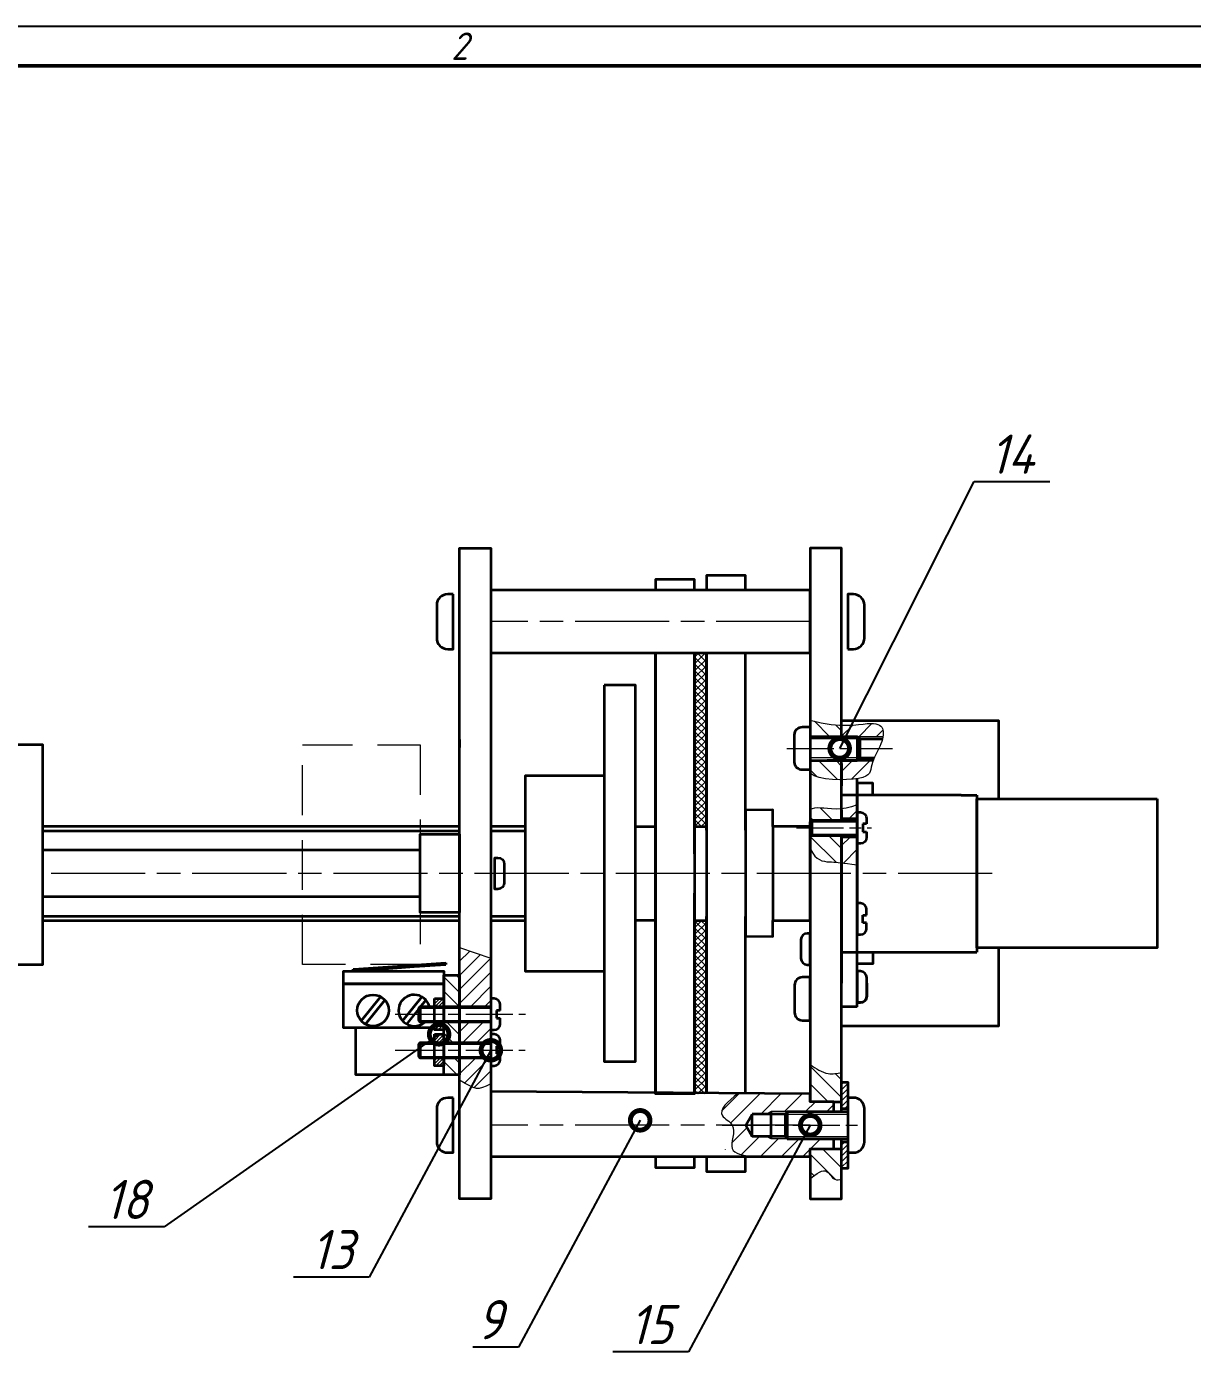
# Model space of a CAD drawing. Header units: millimetres. Extents: x -1178 to 2000, y -2432 to 1302.
# Drawn here: x -707.6 to -558.9, y -2007.7 to -1838.1 of the extents above; entities that cross this region are included whole.
import ezdxf
from ezdxf import colors
from ezdxf.entities.mleader import LeaderData, LeaderLine
from ezdxf.enums import TextEntityAlignment as Align
from ezdxf.math import Vec2, Vec3

# ---------------------------------------------------------------- set-up
doc = ezdxf.new("R2010")
doc.units = ezdxf.units.MM
for name, pattern in [('AM_ISO08W050', [18, 12, -1.5, 3, -1.5]), ('AM_ISO08W050x2', [9, 6, -0.75, 1.5, -0.75]), ('HIDDEN', [9.524999999999999, 6.35, -3.175])]:
    doc.linetypes.add(name, pattern=pattern)
doc.layers.get('0').update_dxf_attribs({"lineweight": 80})
for name, color, linetype, lineweight in [('AM_0', 7, 'Continuous', 35), ('AM_4', 3, 'Continuous', 15), ('AM_7', 4, 'AM_ISO08W050', 15), ('AM_8', 1, 'Continuous', 15), ('AM_BOR', 7, 'Continuous', 35), ('окружности', 100, 'HIDDEN', 15), ('основные', 7, 'Continuous', 35), ('тонкие', 2, 'Continuous', 15)]:
    doc.layers.add(name, color=color, linetype=linetype, lineweight=lineweight)
doc.styles.add('ACGOSTTS', font='geniso.shx', dxfattribs={"oblique": 15})
doc.styles.get("Standard").update_dxf_attribs({"font": 'geniso.shx', "oblique": 15})
pattern_1 = [(135, (-839.2406269541525, -2468.716162965972), (-1.122532015133644, -1.122532015133644), [])]
pattern_2 = [(45, (-907.6430536174482, -2399.294537441246), (-0.8980256121069154, 0.8980256121069154), [])]
pattern_3 = [(45, (-907.6430536174482, -2399.294537441246), (-0.2121320343559643, 0.2121320343559643), [])]
pattern_4 = [(45, (-839.2406269541525, -2468.716162965972), (-0.3535533905932738, 0.3535533905932738), [])]
pattern_5 = [(45, (-1166.84635459954, -2471.516053466567), (-1.122532015133644, 1.122532015133644), [])]

# ---------------------------------------------------------------- blocks, each defined once
blk = doc.blocks.new('_DotSmall')
at = {"color": 0, "linetype": 'ByBlock', "const_width": 0.5}
blk.add_lwpolyline([(-0.0625, 0, 1), (0.0625, 0, 1)], format="xyb", close=True, dxfattribs=at)
blk = doc.blocks.new('GOST_A1_LANDSCAPE')
at = {"layer": 'AM_BOR', "color": 1, "lineweight": 25}
blk.add_line((841, 594), (0, 594), dxfattribs=at)
at = {"layer": 'AM_BOR', "color": 7, "lineweight": 50}
blk.add_line((836, 589), (20.00000000000011, 589), dxfattribs=at)
at = {"layer": 'AM_BOR', "color": 1, "lineweight": 25, "style": 'ACGOSTTS', "oblique": 15}
blk.add_text('2', height=3.5, dxfattribs=at).set_placement((526, 591.5), align=Align.MIDDLE_CENTER)

msp = doc.modelspace()

# ---------------------------------------------------------------- hatches: boundary and pattern name
at = {"layer": 'AM_4'}
h = msp.add_hatch(dxfattribs=at)
h.set_pattern_fill('ANSI31', color=256, scale=0.5, angle=90, style=0)
h.set_pattern_definition([(135, (-1166.84635459954, -2471.516053466567), (-1.122532015133644, -1.122532015133644), [])])
h.paths.add_polyline_path([(-606.2614004859172, -1926.843057573697), (-607.6703097330753, -1926.521785006283), (-607.6703097330753, -1928.570099827118), (-603.6703097330753, -1928.570099827118), (-603.6703097330753, -1927.148836456124), (-603.9466366589797, -1927.142028163523), (-605.0250083334045, -1927.042249415311)])
h.paths.add_polyline_path([(-603.6703097330753, -1931.65010003799), (-605.5103097330752, -1931.650100134277), (-607.6703097330753, -1931.650099827118), (-607.6703097330753, -1932.86009849183), (-607.6703097330753, -1933.280662715421), (-607.1899309852326, -1933.591622591355), (-606.5247814791942, -1933.821683503495), (-605.7259831904169, -1933.978430952565), (-604.8446580943573, -1934.069450439291), (-603.931928166473, -1934.102327464395), (-603.6703097330753, -1934.097147922528)])
h = msp.add_hatch(dxfattribs=at)
h.set_pattern_fill('ANSI31', color=256, scale=0.5, style=0)
h.set_pattern_definition(pattern_5)
h.paths.add_polyline_path([(-598.3936839773107, -1928.570099827118), (-598.3679479161144, -1928.401858244363), (-598.3549735669858, -1928.166768212353), (-598.3678769186645, -1927.949453778124), (-598.4068116763533, -1927.749802047741), (-598.4719315452553, -1927.567700127273), (-598.564295903921, -1927.403453017295), (-598.6885868242937, -1927.259037296424), (-598.8503920516641, -1927.136847437785), (-599.0552993313236, -1927.039277914506), (-599.3088964085625, -1926.968723199712), (-599.6167710286725, -1926.927577766529), (-599.9845109369439, -1926.918236088084), (-600.4177038786681, -1926.943092637501), (-600.9234224110137, -1927.000364870321), (-601.9521163057595, -1927.124237166325), (-603.6703097330753, -1927.190431216347), (-603.6703097330753, -1928.570099827118), (-601.6703097330753, -1928.570099827118)])
h = msp.add_hatch(dxfattribs=at)
h.set_pattern_fill('ANSI31', color=256, scale=0.5, style=0)
h.set_pattern_definition(pattern_5)
h.paths.add_polyline_path([(-603.6703097330753, -1931.65010003799), (-603.6703097330753, -1934.097147922528), (-603.0389153822205, -1934.084647528603), (-602.2167417170572, -1934.023996132639), (-601.5165291464396, -1933.927958777226), (-600.9764971017914, -1933.802999875702), (-600.5832548384024, -1933.651099491849), (-600.3105090675285, -1933.473116602061), (-600.131966500426, -1933.269910182733), (-600.0213338483509, -1933.042339210262), (-599.9523178225595, -1932.79126266104), (-599.8986251343081, -1932.517539511463), (-599.8339624948526, -1932.222028737926), (-599.737718255547, -1931.90626425232), (-599.6406592813898, -1931.650099827118)])
at = {"layer": 'AM_8'}
h = msp.add_hatch(dxfattribs=at)
h.set_pattern_fill('_U', color=256, scale=0.61, angle=45, style=0, double=1, pattern_type=0)
h.set_pattern_definition([(45, (-903.6430536174482, -2397.255612097107), (-0.431335136523794, 0.431335136523794), []), (135, (-903.6430536174482, -2397.255612097107), (-0.431335136523794, -0.431335136523794), [])])
h.paths.add_polyline_path([(-622.4203097330753, -1917.938295920613), (-622.4203097330753, -1940.052770493615), (-620.9243197475123, -1940.052770493615), (-620.9243197475123, -1952.052770493615), (-622.4203097330753, -1952.052770493615), (-622.4203097330753, -1974.167245066614), (-620.9203097330753, -1974.167245066614), (-620.9203097330753, -1917.938295920613)])
h = msp.add_hatch(dxfattribs=at)
h.set_pattern_fill('ANSI31', color=256, scale=0.55, angle=90)
h.set_pattern_definition([(135, (-958.2507305620015, -652.330513203718), (-1.234785216647009, -1.234785216647009), [])])
h.paths.add_polyline_path([(-603.6703097330753, -1937.94620791875), (-603.6703097207374, -1937.796638903424), (-603.752173936499, -1937.807665569175), (-604.3678032060146, -1937.838367061175), (-604.9418320394884, -1937.828024119507), (-605.4728532623948, -1937.793226555609), (-605.959459700208, -1937.750564180919), (-606.4002441784023, -1937.716626806876), (-606.7940773934183, -1937.706624994406), (-607.1409415255612, -1937.730252302392), (-607.4410966261022, -1937.795823039205), (-607.6703097330753, -1937.900469329891), (-607.6703097330753, -1939.464243856467), (-607.4825868660591, -1939.247737505521), (-603.6703097330753, -1939.247737505521)])
h.paths.add_polyline_path([(-603.6703097330753, -1941.247692492743), (-607.4825868660591, -1941.247737505521), (-607.6703097330753, -1941.031231154575), (-607.6703097330753, -1942.815492217733), (-607.5897592680942, -1943.024002759683), (-607.3533895627618, -1943.476640266912), (-607.0880642438151, -1943.834008117916), (-606.7994912552682, -1944.102999578327), (-606.4941341934876, -1944.29671932558), (-606.1784566548401, -1944.428272037111), (-605.8589222356923, -1944.510762390353), (-605.5419945324107, -1944.557295062743), (-605.2341371413621, -1944.580974731716), (-604.9418136589131, -1944.594906074706), (-604.6670852983652, -1944.610266017743), (-604.3944037407595, -1944.630520481235), (-604.1038182840723, -1944.657207634184), (-603.7753782262791, -1944.691865645593), (-603.6703097330753, -1944.703880195651)])
h = msp.add_hatch(dxfattribs=at)
h.set_pattern_fill('ANSI31', color=256, scale=0.55)
h.set_pattern_definition([(45, (-958.2507305620015, -652.330513203718), (-1.234785216647009, 1.234785216647009), [])])
h.paths.add_polyline_path([(-601.6828486122248, -1939.086175681913), (-601.6828486122248, -1938.247737505521), (-601.6799672625164, -1937.30693120919), (-602.4017427874455, -1937.55677003842), (-603.6703095037417, -1937.853653691), (-603.6703095139462, -1939.086175681913)])
h.paths.add_polyline_path([(-601.6878994226288, -1941.409299329129), (-603.6703095331804, -1941.409299329129), (-603.670309560447, -1944.702573825615), (-602.9251314992806, -1944.7912469198), (-602.3634234260269, -1944.859046520602), (-601.6840579435719, -1944.940969655873)])
h = msp.add_hatch(dxfattribs=at)
h.set_pattern_fill('ANSI31', color=256, scale=0.4, style=0)
h.set_pattern_definition(pattern_2)
h.paths.add_polyline_path([(-648.3994406972665, -1956.871420983679), (-649.1587253268347, -1956.607695926355), (-650.1390355207343, -1956.401972782052), (-650.9896141873453, -1956.043783352867), (-651.8253780506675, -1955.780403833911), (-652.3994406972665, -1955.647402645356), (-652.3994406972665, -1963.016832252491), (-648.3994406972665, -1963.016832252491)])
h.paths.add_polyline_path([(-649.0469874453074, -1973.255617029961), (-648.3994406972665, -1972.898395487016), (-648.3994406972665, -1971.340994313894), (-648.3994406972665, -1969.608134707729), (-652.3994406972665, -1969.608134707729), (-652.3994406972665, -1970.572118563754), (-652.3994406972665, -1971.735986731414), (-652.3994406972665, -1972.161980315042), (-652.1823670380531, -1972.533111117971), (-650.3138385296782, -1973.452317889724)])
h = msp.add_hatch(dxfattribs=at)
h.set_pattern_fill('ANSI31', color=256, scale=0.4, angle=90, style=0)
h.set_pattern_definition([(135, (-907.6430536174482, -2399.294537441246), (-0.8980256121069154, -0.8980256121069154), [])])
h.paths.add_polyline_path([(-652.3994406972665, -1959.046345373178), (-654.3994406973261, -1959.046345373178), (-654.3994406973261, -1963.016832252491), (-652.3994406972665, -1963.016832252491)])
h.paths.add_polyline_path([(-652.3994406972665, -1965.016832252491), (-654.3994406973261, -1965.016832252491), (-654.3994406973261, -1967.608134707729), (-652.3994406972665, -1967.608134707729)])
h.paths.add_polyline_path([(-654.3994406973261, -1971.735986731414), (-652.3994406972665, -1971.735986731414), (-652.3994406972665, -1969.608134707729), (-654.3994406973261, -1969.608134707729), (-654.3994406973261, -1970.572118563754)])
h = msp.add_hatch(dxfattribs=at)
h.set_pattern_fill('_U', color=256, scale=0.3, angle=45, style=0, pattern_type=0)
h.set_pattern_definition(pattern_3)
h.paths.add_polyline_path([(-655.5994406973261, -1963.016832252491), (-654.3994406973261, -1963.016832252491), (-654.3994406973261, -1962.016832252491), (-655.5994406973261, -1962.016832252491)])
h = msp.add_hatch(dxfattribs=at)
h.set_pattern_fill('_U', color=256, scale=0.3, angle=45, style=0, pattern_type=0)
h.set_pattern_definition(pattern_3)
h.paths.add_polyline_path([(-654.3994406972909, -1965.750590505737), (-654.3994406973261, -1965.016832252491), (-655.5994406973261, -1965.016832252491), (-655.5994406973261, -1966.016832252491), (-654.3994406973261, -1966.016832252491)])
h = msp.add_hatch(dxfattribs=at)
h.set_pattern_fill('ANSI31', color=256, scale=0.4, style=0)
h.set_pattern_definition(pattern_2)
h.paths.add_polyline_path([(-648.3994406972665, -1966.572118563754), (-648.3994406972665, -1965.016832252491), (-652.3994406972665, -1965.016832252491), (-652.3994406972665, -1967.608134707729), (-648.3994406972665, -1967.608134707729)])
h = msp.add_hatch(dxfattribs=at)
h.set_pattern_fill('_U', color=256, scale=0.3, angle=45, style=0, pattern_type=0)
h.set_pattern_definition(pattern_3)
h.paths.add_polyline_path([(-655.5994406973261, -1966.572118563754), (-655.5994406973261, -1967.608134707729), (-654.3994406973261, -1967.608134707729), (-654.3994406973261, -1966.572118563754)])
h = msp.add_hatch(dxfattribs=at)
h.set_pattern_fill('_U', color=256, scale=0.3, angle=45, style=0, pattern_type=0)
h.set_pattern_definition(pattern_3)
h.paths.add_polyline_path([(-655.5994406973261, -1970.572118563754), (-654.3994406973261, -1970.572118563754), (-654.3994406973261, -1969.608134707729), (-655.5994406973261, -1969.608134707729)])
h = msp.add_hatch(dxfattribs=at)
h.set_pattern_fill('ANSI31', color=256, scale=0.5, angle=90, style=0)
h.set_pattern_definition(pattern_1)
edge = h.paths.add_edge_path()
edge.add_spline(control_points=[(-603.6703097330753, -1971.45216793854), (-604.2563433387929, -1971.552885081336), (-605.7088194213948, -1971.802511108908), (-606.9374170158712, -1970.939089243165), (-607.6703097330753, -1970.424034028892)], knot_values=[0, 0, 0, 0, 1.7258995680325, 4.277617902933819, 4.277617902933819, 4.277617902933819, 4.277617902933819], degree=3, periodic=0)
edge.add_line((-607.6703097330753, -1970.424034028892), (-607.6703097330753, -1975.167245066614))
edge.add_line((-607.6703097330753, -1975.167245066614), (-604.6703097330753, -1975.167245066614))
edge.add_line((-604.6703097330753, -1975.167245066614), (-603.6703097330753, -1975.167245066614))
edge.add_line((-603.6703097330753, -1975.167245066614), (-603.6703097330753, -1971.45216793854))
edge = h.paths.add_edge_path()
edge.add_spline(control_points=[(-603.6703097330753, -1985.059848837714), (-603.9818393581586, -1985.114577227951), (-604.7809518661531, -1985.254962403742), (-605.6066757422211, -1983.334478597962), (-606.8719613150831, -1984.355280965107), (-607.6703097330753, -1984.999369519005)], knot_values=[0, 0, 0, 0, 0.8745598323163222, 2.243355510110775, 4.583661593112939, 4.583661593112939, 4.583661593112939, 4.583661593112939], degree=3, periodic=0)
edge.add_line((-607.6703097330753, -1984.999369519005), (-607.6076024572027, -1984.038460079736))
edge.add_line((-607.6076024572026, -1984.038460079736), (-603.6076024572026, -1984.038460079736))
edge.add_line((-603.6076024572026, -1984.038460079736), (-603.6703097330752, -1985.059848837714))
edge = h.paths.add_edge_path()
edge.add_spline(control_points=[(-607.6703097330753, -1984.999369519005), (-606.8719613150831, -1984.355280965107), (-605.6066757422209, -1983.334478597962), (-604.7809518661534, -1985.254962403742), (-603.9818393581586, -1985.114577227951), (-603.6703097330753, -1985.059848837714)], knot_values=[0, 0, 0, 0, 2.340306083002165, 3.709101760796658, 4.583661593112867, 4.583661593112867, 4.583661593112867, 4.583661593112867], degree=3, periodic=0)
edge.add_line((-603.6703097330753, -1985.059848837714), (-603.6703097330753, -1981.167245066614))
edge.add_line((-603.6703097330753, -1981.167245066614), (-604.6703097330753, -1981.167245066614))
edge.add_line((-604.6703097330753, -1981.167245066614), (-607.6703097330753, -1981.167245066614))
edge.add_line((-607.6703097330753, -1981.167245066614), (-607.6703097330753, -1982.167245066614))
edge.add_line((-607.6703097330753, -1982.167245066614), (-607.6703097330753, -1984.999369519005))
h = msp.add_hatch(dxfattribs=at)
h.set_pattern_fill('ANSI31', color=256, scale=0.6, style=0)
h.set_pattern_definition([(45, (-839.2406269541525, -2468.716162965972), (-1.347038418160373, 1.347038418160373), [])])
edge = h.paths.add_edge_path()
edge.add_line((-604.6703097330753, -1975.167245066614), (-607.6703097330753, -1975.167245066614))
edge.add_line((-607.6703097330753, -1975.167245066614), (-607.6703097330753, -1974.167245066614))
edge.add_line((-607.6703097330753, -1974.167245066614), (-616.9099016615103, -1974.102051636808))
edge.add_spline(control_points=[(-616.9099016615103, -1974.102051636808), (-618.154955825137, -1975.143373927519), (-620.0274855615103, -1976.7094961184), (-617.8997622693191, -1977.667045569803), (-617.6164935739091, -1978.167245066614)], knot_values=[0, 0, 0, 0, 3.466741086235877, 5.213890256287462, 5.213890256287573, 5.213890256287573, 5.213890256287573], degree=3, periodic=0)
edge.add_line((-617.6164935739091, -1978.167245066614), (-615.8931727041571, -1978.167245066614))
edge.add_line((-615.893172704157, -1978.167245066614), (-615.0703097330752, -1976.742004593033))
edge.add_line((-615.0703097330752, -1976.742004593033), (-613.2703097330752, -1976.742004593033))
edge.add_line((-613.2703097330752, -1976.742004593033), (-612.6703097330751, -1976.417245066614))
edge.add_line((-612.6703097330753, -1976.417245066614), (-604.6703097330753, -1976.417245066614))
edge.add_line((-604.6703097330753, -1976.417245066614), (-604.6703097330753, -1975.167245066614))
edge = h.paths.add_edge_path()
edge.add_line((-604.6703097330753, -1979.917245066614), (-610.6300894404169, -1979.917245066614))
edge.add_line((-610.6300894404169, -1979.917245066614), (-612.6703097330752, -1979.917245066614))
edge.add_line((-612.6703097330753, -1979.917245066614), (-613.2703097330754, -1979.592485540195))
edge.add_line((-613.2703097330752, -1979.592485540195), (-615.0703097330752, -1979.592485540195))
edge.add_line((-615.0703097330752, -1979.592485540195), (-615.893172704157, -1978.167245066614))
edge.add_line((-615.893172704157, -1978.167245066614), (-617.616493573909, -1978.167245066614))
edge.add_spline(control_points=[(-617.6164935739091, -1978.167245066614), (-617.1340490553284, -1979.019151787488), (-618.5965700402769, -1981.645608519716), (-616.2277153963532, -1981.998639955833), (-615.0963685563859, -1982.167245066614)], knot_values=[5.213890256287462, 5.213890256287573, 5.213890256287573, 5.213890256287573, 8.189519239978544, 10.90988062828714, 10.90988062828714, 10.90988062828714, 10.90988062828714], degree=3, periodic=0)
edge.add_line((-615.0963685563861, -1982.167245066614), (-607.6703097330752, -1982.167245066614))
edge.add_line((-607.6703097330753, -1982.167245066614), (-607.6703097330753, -1981.167245066614))
edge.add_line((-607.6703097330753, -1981.167245066614), (-604.6703097330753, -1981.167245066614))
edge.add_line((-604.6703097330753, -1981.167245066614), (-604.6703097330753, -1979.917245066614))
h = msp.add_hatch(dxfattribs=at)
h.set_pattern_fill('_U', color=256, scale=0.5, angle=45, style=0, pattern_type=0)
h.set_pattern_definition(pattern_4)
h.paths.add_polyline_path([(-603.6703097330753, -1972.667245066614), (-603.6703097330753, -1976.052894185852), (-602.8703097330751, -1976.052894185852), (-602.8703097330751, -1972.667245066614)])
h = msp.add_hatch(dxfattribs=at)
h.set_pattern_fill('_U', color=256, scale=0.5, angle=45, style=0, pattern_type=0)
h.set_pattern_definition(pattern_4)
h.paths.add_polyline_path([(-602.8703097330754, -1983.667245066614), (-602.8703097330751, -1980.281595947376), (-603.6703097330753, -1980.281595947376), (-603.6703097330753, -1983.667245066614)])
h = msp.add_hatch(dxfattribs=at)
h.set_pattern_fill('ANSI31', color=256, scale=0.5, angle=90, style=0)
h.set_pattern_definition(pattern_1)
edge = h.paths.add_edge_path()
edge.add_line((-607.6703097330753, -1981.167245066614), (-607.6703097330753, -1982.167245066614))
edge.add_line((-607.6703097330753, -1982.167245066614), (-607.6703097330753, -1984.999369519005))
edge.add_spline(control_points=[(-607.6703097330753, -1984.999369519005), (-606.871961315083, -1984.355280965107), (-605.6066757422209, -1983.334478597962), (-604.780951866153, -1985.254962403742), (-603.9818393581586, -1985.114577227951), (-603.6703097330753, -1985.059848837714)], knot_values=[0, 0, 0, 0, 2.340306083002204, 3.709101760796616, 4.583661593112825, 4.583661593112825, 4.583661593112825, 4.583661593112825], degree=3, periodic=0)
edge.add_line((-603.6703097330753, -1985.059848837714), (-603.6703097330753, -1981.167245066614))
edge.add_line((-603.6703097330753, -1981.167245066614), (-604.6703097330753, -1981.167245066614))
edge.add_line((-604.6703097330753, -1981.167245066614), (-607.6703097330753, -1981.167245066614))

# ---------------------------------------------------------------- linework, layer by layer
at = {"layer": 'AM_0'}
for p, q in [((-599.5699162974092, -1928.90351748306), (-598.4633131768248, -1928.90351748306)), ((-615.893172704157, -1978.167245066614), (-615.0703097330752, -1976.742004593033)), ((-610.8703097330754, -1976.742004593033), (-615.0703097330752, -1976.742004593033)), ((-615.0703097330752, -1979.592485540195), (-615.0703097330752, -1976.742004593033)), ((-612.6703097330753, -1979.917245066614), (-612.6703097330753, -1976.417245066614)), ((-615.893172704157, -1978.167245066614), (-615.0703097330752, -1979.592485540195)), ((-610.8703097330751, -1979.592485540195), (-615.0703097330752, -1979.592485540195))]:
    msp.add_line(p, q, dxfattribs=at)
at = {"layer": 'AM_4'}
for p, q in [((-601.3209720133582, -1928.903519607576), (-607.6703097330753, -1928.903519607575)), ((-601.7096475048404, -1928.570099827118), (-598.383320732868, -1928.570099827118)), ((-601.3209719613101, -1931.316680096338), (-607.6703097330753, -1931.316680046662)), ((-601.7096475048404, -1931.650099827118), (-599.6406592813898, -1931.650099827118)), ((-607.6703097330753, -1939.464243856467), (-601.6828486122248, -1939.464243856467)), ((-607.6703097330753, -1941.031231154575), (-601.6698355290964, -1941.031162521712)), ((-657.5871635642826, -1963.233338603437), (-648.3994406972665, -1963.233338603437)), ((-657.5871635642826, -1964.800325901545), (-648.3994406972665, -1964.800325901545)), ((-657.5871635642826, -1967.824641058675), (-648.3994406972665, -1967.824641058675)), ((-657.5871635642826, -1969.391628356783), (-648.3994406972665, -1969.391628356783)), ((-612.6703097330753, -1976.417245066614), (-613.2703097330752, -1976.742004593033)), ((-603.7208278816292, -1976.417245066614), (-612.6703097330753, -1976.417245066614)), ((-610.8703097330754, -1976.742004593033), (-602.8703097330754, -1976.742004593033)), ((-612.6703097330753, -1979.917245066614), (-613.2703097330752, -1979.592485540195)), ((-603.7208278816292, -1979.917245066614), (-612.6703097330753, -1979.917245066614)), ((-610.8703097330754, -1979.592485540195), (-602.8703097330754, -1979.592485540195))]:
    msp.add_line(p, q, dxfattribs=at)
for points in [[(-607.6703097330753, -1926.521785006283), (-606.2614004859172, -1926.843057573697), (-605.0250083334045, -1927.042249415311), (-603.9466366589797, -1927.142028163523), (-603.0117888460859, -1927.165061450731), (-602.2059682781651, -1927.134016909335), (-601.5146783386601, -1927.071562171732), (-600.9234224110137, -1927.000364870321), (-600.4177038786681, -1926.943092637501), (-599.9845109369439, -1926.918236088084), (-599.6167710286725, -1926.927577766529), (-599.3088964085625, -1926.968723199712), (-599.0552993313236, -1927.039277914506), (-598.8503920516641, -1927.136847437785), (-598.6885868242937, -1927.259037296424), (-598.564295903921, -1927.403453017295), (-598.4719315452553, -1927.567700127273), (-598.4068116763533, -1927.749802047741), (-598.3678769186645, -1927.949453778124), (-598.3549735669858, -1928.166768212353), (-598.3679479161144, -1928.401858244363), (-598.4066462608475, -1928.654836768087), (-598.4709148959819, -1928.925816677456), (-598.5606001163151, -1929.214910866406), (-598.6755482166438, -1929.522232228868), (-598.8143316839921, -1929.847056744892), (-598.9704277742908, -1930.185312738985), (-599.136039935697, -1930.532091621772), (-599.3033716163684, -1930.882484803875), (-599.4646262644621, -1931.231583695918), (-599.6120073281359, -1931.574479708526), (-599.737718255547, -1931.90626425232), (-599.8339624948526, -1932.222028737926), (-599.8986251343081, -1932.517539511463), (-599.9523178225595, -1932.79126266104), (-600.0213338483509, -1933.042339210262), (-600.131966500426, -1933.269910182733), (-600.3105090675285, -1933.473116602061), (-600.5832548384024, -1933.651099491849), (-600.9764971017914, -1933.802999875702), (-601.5165291464396, -1933.927958777226), (-602.2167417170572, -1934.023996132639), (-603.0389153822205, -1934.084647528603), (-603.931928166473, -1934.102327464395), (-604.8446580943573, -1934.069450439291), (-605.7259831904169, -1933.978430952565), (-606.5247814791942, -1933.821683503495), (-607.1899309852326, -1933.591622591355), (-607.6703097330753, -1933.280662715421)], [(-601.6697552569591, -1937.303396376788), (-602.4017427874455, -1937.55677003842), (-603.0963514054674, -1937.71932983207), (-603.752173936499, -1937.807665569175), (-604.3678032060146, -1937.838367061175), (-604.9418320394884, -1937.828024119507), (-605.4728532623948, -1937.793226555609), (-605.959459700208, -1937.750564180919), (-606.4002441784023, -1937.716626806876), (-606.7940773934183, -1937.706624994406), (-607.1409415255612, -1937.730252302392), (-607.4410966261022, -1937.795823039205), (-607.6703097330753, -1937.900469329891)], [(-607.6703097330752, -1942.815492217733), (-607.5897592680942, -1943.024002759683), (-607.3533895627618, -1943.476640266912), (-607.0880642438151, -1943.834008117916), (-606.7994912552682, -1944.102999578327), (-606.4941341934876, -1944.29671932558), (-606.1784566548401, -1944.428272037111), (-605.8589222356923, -1944.510762390353), (-605.5419945324107, -1944.557295062743), (-605.2341371413621, -1944.580974731716), (-604.9418136589131, -1944.594906074706), (-604.6670852983652, -1944.610266017743), (-604.3944037407596, -1944.630520481235), (-604.1038182840722, -1944.657207634184), (-603.7753782262791, -1944.691865645593), (-603.3891328653567, -1944.736032684464), (-602.9251314992805, -1944.7912469198), (-602.3634234260269, -1944.859046520602), (-601.6840579435718, -1944.940969655873)], [(-652.3994406972665, -1955.482086617859), (-648.3994406972665, -1956.871420983679)], [(-648.3994406972665, -1972.898395487016), (-648.9970023434162, -1973.174208101411), (-649.4729392335232, -1973.365125496946), (-649.8741263675875, -1973.465332950455), (-650.2474387456089, -1973.469015738769), (-650.6397513675875, -1973.370359138721), (-651.0979392335232, -1973.163548427145), (-651.6688773434164, -1972.842768880873), (-652.3994406972665, -1972.402205776737)]]:
    msp.add_lwpolyline(points, dxfattribs=at)
at = {"layer": 'AM_7'}
for p, q in [((-607.6703097330753, -1913.938295920613), (-648.3994406972665, -1913.938295920613)), ((-584.4778471935681, -1946.052770493613), (-705.5364566682852, -1946.052770493613)), ((-607.6703097330753, -1978.167245066614), (-648.3994406972665, -1978.167245066614))]:
    msp.add_line(p, q, dxfattribs=at)
at = {"layer": 'AM_7', "linetype": 'AM_ISO08W050x2'}
for p, q in [((-610.6703097330753, -1930.110098065221), (-597.1703097330751, -1930.110099984964)), ((-609.4139431096236, -1940.247737505521), (-599.8597776283028, -1940.247737505521)), ((-660.5871635642826, -1964.016832252491), (-643.968153260385, -1964.016832252491)), ((-660.5871635642826, -1968.608134707729), (-644.0416843279813, -1968.608134707729)), ((-618.893172704157, -1978.167245066614), (-600.6703097330753, -1978.167245066614))]:
    msp.add_line(p, q, dxfattribs=at)
at = {"layer": 'окружности'}
msp.add_lwpolyline([(-672.3994406972664, -1929.667644869483), (-657.3994406972664, -1929.667644869483), (-657.3994406972664, -1957.667644869483), (-672.3994406972664, -1957.667644869483)], close=True, dxfattribs=at)
at = {"layer": 'основные'}
for p, q in [((-652.3994406972665, -1928.993034341622), (-652.3994406972665, -1929.993034341622)), ((-607.6703097330753, -1928.570099827118), (-601.6703097330753, -1928.570099827118)), ((-601.320971065983, -1928.903519175184), (-601.6703088377483, -1928.570099394727)), ((-601.6703088377483, -1928.57009934505), (-601.6703088377483, -1931.65009934505)), ((-601.3603097330752, -1928.903519607575), (-599.5699171927363, -1928.903519607575)), ((-601.3209719613101, -1931.316680096338), (-601.3209719613101, -1928.903519657252)), ((-607.6703097330753, -1931.650099827118), (-601.670309681027, -1931.650099827118)), ((-599.6406592813898, -1931.650099827118), (-605.5103097330752, -1931.650100134277)), ((-601.6703088377483, -1931.650099394727), (-601.320971065983, -1931.31667961427)), ((-601.3603097330752, -1931.316680046661), (-599.5012013167232, -1931.316679021387)), ((-652.3994406972665, -1932.993034341622), (-652.3994406972665, -1931.993034341622)), ((-601.6703097330753, -1963.052770493615), (-601.6696830240444, -1933.948964531755)), ((-601.6703097330753, -1937.946207968426), (-601.6703097330753, -1934.866207968426)), ((-588.4167934606004, -1936.052770493613), (-603.6703094888313, -1936.052770367323)), ((-588.4167934606005, -1936.052770493613), (-599.6703097330753, -1936.052770493613)), ((-588.4167934606005, -1936.052770493613), (-586.4167934606005, -1936.052770493613)), ((-588.4167934606004, -1936.052770493613), (-586.4167934606004, -1936.052770493613)), ((-586.4167934606005, -1936.052770493613), (-586.4167934606003, -1956.108050383341)), ((-586.4167934606004, -1936.052770493613), (-586.4167934606002, -1956.108050383341)), ((-629.9703097330753, -1940.052770493615), (-627.4203097330753, -1940.052770493615)), ((-622.4203097330753, -1940.052770493615), (-620.9243197475123, -1940.052770493615)), ((-612.4312682775846, -1940.052770493615), (-612.4312682775846, -1952.052770493615)), ((-601.6828486122248, -1939.086175681913), (-603.6703095139462, -1939.086175681913)), ((-600.4828486122248, -1939.747737505521), (-600.9828486122248, -1939.747737505521)), ((-600.9828486122248, -1939.747737505521), (-600.9828486122248, -1940.747737505521)), ((-705.5364566682852, -1940.607210655746), (-652.3994406972665, -1940.607210655746)), ((-648.3994406972665, -1940.607210655746), (-643.9703097330755, -1940.607210655746)), ((-620.9203097330753, -1940.552770493615), (-620.9203097330753, -1951.552770493612)), ((-615.9203097330753, -1940.552770493615), (-615.9203097330753, -1951.552770493612)), ((-601.6828486122248, -1941.409299329129), (-603.6703095139462, -1941.409299329129)), ((-601.6703097330753, -1956.10805038334), (-601.6703097330753, -1940.385203441423)), ((-600.9828486122248, -1940.747737505521), (-600.4828486122248, -1940.747737505521)), ((-607.6703097330753, -1946.052770493615), (-607.6703097330753, -1948.552770493615)), ((-705.5364566682852, -1951.498330331481), (-652.3994406972665, -1951.498330331481)), ((-648.3994406972665, -1951.498330331481), (-643.9703097330755, -1951.498330331481)), ((-627.4203097330753, -1952.052770493615), (-629.9703097330753, -1952.052770493615)), ((-622.4203097330753, -1952.052770493615), (-620.9243197475123, -1952.052770493615)), ((-600.9828486122234, -1952.357803481706), (-600.9828486122236, -1951.357803481706)), ((-600.9828486122236, -1951.357803481706), (-600.4828486122236, -1951.357803481706)), ((-600.4828486122234, -1952.357803481706), (-600.9828486122234, -1952.357803481706)), ((-607.6703097330753, -1955.699334403768), (-607.6703097330753, -1954.699334403768)), ((-603.6703097330752, -1956.10805038334), (-588.4167934606004, -1956.10805038334)), ((-599.6703097330753, -1956.10805038334), (-588.4167934606005, -1956.10805038334)), ((-588.4167934606005, -1956.108050383341), (-586.4167934606003, -1956.108050383341)), ((-588.4167934606004, -1956.108050383341), (-586.4167934606002, -1956.108050383341)), ((-665.948445980076, -1958.272538226424), (-665.8790699673173, -1958.266611032097)), ((-665.948445980076, -1958.544656409228), (-665.948445980076, -1958.272538226424)), ((-665.8790699673173, -1958.266611032097), (-654.1627392090681, -1957.473810160286)), ((-664.5464797738648, -1958.526431989781), (-663.9464797738648, -1958.526431989781)), ((-654.1627392090681, -1957.473810160286), (-654.1394673019317, -1957.676608926026)), ((-662.4681403475071, -1961.772292837705), (-664.9236151367714, -1964.855239055023)), ((-664.3819813650368, -1965.284718980132), (-661.9334793368913, -1962.198344820988)), ((-657.2092876023015, -1961.772292837705), (-659.6647623915659, -1964.855239055023)), ((-657.3994406972664, -1963.111984058339), (-656.6746265916858, -1962.198344820988)), ((-659.1231286198313, -1965.284718980132), (-657.5871635642826, -1963.348611595984)), ((-647.1994406972665, -1963.516832252491), (-647.6994406972665, -1963.516832252491)), ((-647.6994406972665, -1963.516832252491), (-647.6994406972665, -1964.516832252491)), ((-601.6703097330753, -1963.052770493615), (-603.6703097330753, -1963.052770493615)), ((-647.6994406972665, -1964.516832252491), (-647.1994406972665, -1964.516832252491)), ((-647.1994406972665, -1968.072118563754), (-647.6994406972665, -1968.072118563754)), ((-647.6994406972665, -1968.072118563754), (-647.6994406972665, -1969.072118563754)), ((-647.6994406972665, -1969.072118563754), (-647.1994406972665, -1969.072118563754)), ((-604.6703097330753, -1975.167245066614), (-603.6703097330753, -1975.167245066614)), ((-610.6300894404171, -1976.417245066614), (-610.8703097330754, -1976.742004593033)), ((-610.8703097330754, -1976.742004593033), (-610.8703097330751, -1979.592485540195)), ((-610.6300894404171, -1976.417245066614), (-602.8703097330754, -1976.417245066614)), ((-610.6300894404171, -1976.417245066614), (-610.6300894404171, -1979.917245066614)), ((-603.6703097330753, -1976.052894185852), (-602.8703097330751, -1976.052894185852)), ((-610.6300894404171, -1979.917245066614), (-610.8703097330754, -1979.592485540195)), ((-610.6300894404169, -1979.917245066614), (-602.8703097330754, -1979.917245066614)), ((-603.6703097330753, -1980.281595947376), (-602.8703097330751, -1980.281595947376)), ((-604.6703097330753, -1981.167245066614), (-603.6703097330753, -1981.167245066614))]:
    msp.add_line(p, q, dxfattribs=at)
for points in [[(-652.3994406972665, -1931.993034341622), (-652.3994406972665, -1904.552770493615), (-648.3994406972665, -1904.552770493615), (-648.3994406972665, -1976.742004593033)], [(-603.6703097330753, -1928.570099827118), (-603.6703097330753, -1904.552770493615), (-607.6703097330753, -1904.552770493615), (-607.6703097330753, -1975.167245066614)], [(-622.4203097330753, -1909.938295920613), (-622.4203097330753, -1908.571083307128), (-627.4203097330753, -1908.571083307128), (-627.4203097330753, -1909.938295920613)], [(-615.9203097330753, -1909.938295920613), (-615.9203097330753, -1908.052770493614), (-620.9203097330753, -1908.052770493614), (-620.9203097330753, -1909.938295920613)], [(-627.4203097330753, -1917.938295920613), (-627.4203097330753, -1974.167245066614)], [(-622.4203097330753, -1917.938295920613), (-622.4203097330753, -1943.552770493615)], [(-622.4203097330753, -1943.552770493615), (-622.4203097330753, -1917.938295920613)], [(-620.9203097330753, -1917.938295920613), (-620.9203097330753, -1940.552770493615)], [(-620.9203097330753, -1940.552770493615), (-620.9203097330753, -1917.938295920613)], [(-615.9203097330753, -1940.552770493615), (-615.9203097330753, -1917.938295920613)], [(-603.6703097330753, -1928.570099827118), (-603.6703097330753, -1926.552770493613), (-583.6703097330753, -1926.552770493613), (-583.6703097330753, -1936.552770493615)], [(-603.6703097330753, -1934.86620791875), (-603.6703097330753, -1931.650099827118)], [(-603.6703097330753, -1934.86620791875), (-603.6703097330753, -1931.650099827118)], [(-603.6703097330753, -1934.86620791875), (-603.6703097330753, -1931.650099827118)], [(-648.3994406972665, -1979.592485540195), (-648.3994406972665, -1987.552770493615), (-652.3994406972665, -1987.552770493615), (-652.3994406972665, -1931.993034341622)], [(-603.6703097330753, -1932.052770493613), (-603.6703097330753, -1934.86620791875)], [(-603.6703095152839, -1939.247737505521), (-603.6703094790073, -1934.866207951867)], [(-599.6703097330753, -1936.052770493613), (-599.6703097330753, -1934.52513054875), (-601.6703097330753, -1934.52513054875), (-601.6891628726742, -1951.857796613539)], [(-612.4312682775846, -1940.052770493615), (-612.4312682775846, -1937.948662593762), (-615.9203097330753, -1937.97078465892), (-615.9203097330753, -1940.552770493615)], [(-603.6703097330753, -1937.94620791875), (-603.6703097330753, -1939.247737505521)], [(-603.6703097330753, -1939.247737505521), (-603.6703097330753, -1937.94620791875)], [(-702.3994406972664, -1940.052770493614), (-705.5364566682852, -1940.052770493614)], [(-652.3994406972665, -1940.052770493615), (-702.3994406972664, -1940.052770493614)], [(-643.9703097330755, -1940.052770493615), (-648.3994406972665, -1940.052770493615)], [(-612.4312682775846, -1952.052770493615), (-607.6703097330753, -1952.052770493615), (-607.6703097330753, -1940.052770493615), (-612.4312682775846, -1940.052770493615)], [(-601.6698401912524, -1941.247668872558), (-607.4825868660591, -1941.247737505521), (-607.6703097330753, -1941.031231154575), (-607.6703097330753, -1939.464243856467), (-607.4825868660591, -1939.247737505521), (-607.4825868660591, -1941.247737505521), (-607.4825868660591, -1939.247737505521), (-601.6828486122248, -1939.247737505521)], [(-603.6703097330753, -1941.247692492743), (-603.6703097330753, -1960.052770493613)], [(-603.6703097330753, -1976.417245066614), (-603.6703097330753, -1941.247692492743)], [(-583.6703097330753, -1955.552770493615), (-583.6703097330753, -1965.552770493613), (-603.6703097330753, -1965.552770493613), (-603.6703095318425, -1941.247692492741)], [(-599.6703097330753, -1956.10805038334), (-599.6703097330753, -1957.580410438477), (-601.6703097330753, -1957.580410438477), (-601.6891628726742, -1940.247744373688)], [(-705.5364566682852, -1943.052770493613), (-657.3994406972664, -1943.052770493613)], [(-652.3994406972665, -1943.052770493613), (-652.3994406972665, -1949.052770493613)], [(-622.4203097330753, -1948.552770493615), (-622.4203097330753, -1974.167245066614)], [(-622.4203097330753, -1974.167245066614), (-622.4203097330753, -1948.552770493615)], [(-657.3994406972664, -1949.052770493613), (-705.5364566682852, -1949.052770493613)], [(-705.5364566682852, -1952.052770493614), (-702.3994406972664, -1952.052770493614)], [(-702.3994406972664, -1952.052770493614), (-652.3994406972665, -1952.052770493615)], [(-648.3994406972665, -1952.052770493615), (-643.9703097330755, -1952.052770493615)], [(-620.9203097330753, -1951.552770493612), (-620.9203097330753, -1974.167245066614)], [(-620.9203097330753, -1974.167245066614), (-620.9203097330753, -1951.552770493612)], [(-615.9203097330753, -1974.167245066614), (-615.9203097330753, -1951.552770493612)], [(-615.9203097330753, -1951.552770493612), (-615.9203097330753, -1954.052770493613), (-612.4312682775846, -1954.081002938413), (-612.4312682775846, -1952.052770493615)], [(-655.5994406973261, -1965.750590505737), (-667.1994406972909, -1965.750590505737), (-667.1994406973154, -1958.526431989781), (-654.3994406973154, -1958.526431989781), (-654.3994406972909, -1965.750590505737)], [(-665.797958698422, -1958.526431989781), (-665.797958698422, -1958.526431989781), (-658.1872469692456, -1957.909303840952), (-654.1394673019317, -1957.676608926026)], [(-654.3994406973154, -1958.526431989781), (-654.4517909665051, -1971.735986731414), (-665.6398001712936, -1971.735986731414), (-665.6398001712936, -1965.750590505737)], [(-655.5994406973261, -1965.750590505737), (-667.1994406972664, -1965.750590505737), (-667.1994406972664, -1960.151431989746), (-654.3994406973154, -1960.151431989746), (-654.3994406973154, -1965.750590505737)], [(-600.4703097330753, -1960.052770493613), (-600.4703097330753, -1961.028231706399)], [(-648.3994406972665, -1965.016832252491), (-657.3994406972664, -1965.016832252491), (-657.5871635642826, -1964.800325901545), (-657.5871635642826, -1963.233338603437), (-657.3994406972664, -1963.016832252491), (-657.3994406972664, -1965.016832252491), (-657.3994406972664, -1963.016832252491), (-648.3994406972665, -1963.016832252491)], [(-648.3994406972665, -1969.608134707729), (-657.3994406972664, -1969.608134707729), (-657.5871635642826, -1969.391628356783), (-657.5871635642826, -1967.824641058675), (-657.3994406972664, -1967.608134707729), (-657.3994406972664, -1969.608134707729), (-657.3994406972664, -1967.608134707729), (-648.3994406972665, -1967.608134707729)], [(-607.6703097330753, -1975.167245066614), (-607.6703097330753, -1974.167245066614), (-648.3994406972665, -1973.879865303404), (-648.3994406972665, -1979.592485540195)], [(-603.6703097330753, -1976.417245066614), (-603.6703097330753, -1972.667245066614), (-602.8703097330754, -1972.667245066614), (-602.8703097330754, -1983.667245066614), (-603.6703097330753, -1983.667245066614), (-603.6703097330753, -1979.917245066614)], [(-604.6703097330753, -1976.417245066614), (-604.6703097330753, -1975.167245066614), (-607.6703097330753, -1975.167245066614), (-607.6703097330753, -1975.167245066614)], [(-648.3994406972665, -1979.592485540195), (-648.3994406972665, -1982.167245066614), (-607.6703097330753, -1982.167245066614), (-607.6703097330753, -1981.167245066614)], [(-607.6703097330753, -1981.167245066614), (-607.6703097330753, -1981.167245066614), (-604.6703097330753, -1981.167245066614), (-604.6703097330753, -1979.917245066614)], [(-607.6703097330753, -1982.167245066614), (-607.6703097330753, -1987.552770493615), (-603.6703097330753, -1987.552770493615), (-603.6703097330753, -1979.917245066614)], [(-627.4203097330753, -1982.167245066614), (-627.4203097330753, -1983.571892590511), (-622.4203097330753, -1983.571892590511), (-622.4203097330753, -1982.167245066614)], [(-620.9203097330753, -1982.167245066614), (-620.9203097330753, -1984.052770493614), (-615.9203097330753, -1984.052770493614), (-615.9203097330753, -1982.167245066614)]]:
    msp.add_lwpolyline(points, dxfattribs=at)
for points in [[(-653.1994406972665, -1910.438295920613), (-653.8994406972665, -1910.438295920613, 0.414213562373095), (-655.2994406972665, -1911.838295920613), (-655.2994406972665, -1916.038295920613, 0.414213562373095), (-653.8994406972665, -1917.438295920613), (-653.1994406972665, -1917.438295920613)], [(-602.8703097330751, -1917.438295920613), (-602.1703097330751, -1917.438295920613, 0.414213562373095), (-600.7703097330752, -1916.038295920613), (-600.7703097330752, -1911.838295920613, 0.414213562373095), (-602.1703097330751, -1910.438295920613), (-602.8703097330751, -1910.438295920613)], [(-608.6703097330753, -1927.36009849183), (-607.6703097330753, -1927.36009849183), (-607.6703097330753, -1932.86009849183), (-608.6703097330753, -1932.86009849183, -0.414213562373095), (-609.6703097330753, -1931.86009849183), (-609.6703097330753, -1928.36009849183, -0.414213562373095)], [(-608.6703097330753, -1927.360098491829), (-607.6703097330753, -1927.360098491829), (-607.6703097330753, -1932.860098491829), (-608.6703097330753, -1932.860098491829, -0.414213562373095), (-609.6703097330753, -1931.860098491829), (-609.6703097330753, -1928.360098491829, -0.414213562373095)], [(-608.6703097330753, -1964.800722385123), (-607.6703097330753, -1964.800722385123), (-607.6703097330753, -1959.300722385123), (-608.6703097330753, -1959.300722385123, 0.414213562373095), (-609.6703097330753, -1960.300722385123), (-609.6703097330753, -1963.800722385123, 0.414213562373095)], [(-653.1994406972665, -1974.667245066614), (-653.8994406972665, -1974.667245066614, 0.414213562373095), (-655.2994406972665, -1976.067245066614), (-655.2994406972665, -1980.267245066614, 0.414213562373095), (-653.8994406972665, -1981.667245066614), (-653.1994406972665, -1981.667245066614)], [(-602.8703097330754, -1981.667245066614), (-602.1703097330753, -1981.667245066614, 0.414213562373095), (-600.7703097330752, -1980.267245066614), (-600.7703097330752, -1976.067245066614, 0.414213562373095), (-602.1703097330751, -1974.667245066614), (-602.8703097330751, -1974.667245066614)]]:
    msp.add_lwpolyline(points, format="xyb", close=True, dxfattribs=at)
for points in [[(-607.6839972144685, -1909.938295920613), (-648.3994406972665, -1909.938295920613), (-648.3994406972665, -1917.938295920613), (-607.6839972144685, -1917.938295920613)], [(-627.4203097330753, -1917.938295920613), (-622.4203097330753, -1917.938295920613), (-622.4203097330753, -1974.167245066614), (-627.4203097330753, -1974.167245066614)], [(-633.9703097330753, -1922.052770493613), (-633.9703097330753, -1970.052770493613), (-629.9703097330753, -1970.052770493613), (-629.9703097330753, -1922.052770493613)], [(-720.536456668285, -1957.667644869483), (-705.5168643796563, -1957.667644869483), (-705.5168643796563, -1929.667644869483), (-720.536456668285, -1929.667644869483)], [(-633.9703097330753, -1933.552770493613), (-633.9703097330753, -1958.552770493613), (-643.9703097330755, -1958.552770493613), (-643.9703097330755, -1933.552770493613)], [(-563.4167934606005, -1936.552770493615), (-563.4167934606005, -1955.552770493615), (-586.4167934606005, -1955.552770493615), (-586.4167934606005, -1936.552770493615)], [(-652.3994406972665, -1941.052770493613), (-652.3994406972665, -1951.052770493613), (-657.3994406972664, -1951.052770493613), (-657.3994406972664, -1941.052770493613)], [(-667.1994406973154, -1958.526431989781), (-654.3994406973154, -1958.526431989781), (-654.3994406972665, -1960.151431989746), (-667.1994406972664, -1960.151431989746)], [(-654.3994406973261, -1959.046345373178), (-652.3994406972665, -1959.046345373178), (-652.3994406972665, -1971.735986731414), (-654.3994406973261, -1971.735986731414)], [(-655.5994406973261, -1962.016832252491), (-654.3994406973261, -1962.016832252491), (-654.3994406973261, -1966.016832252491), (-655.5994406973261, -1966.016832252491)], [(-655.5994406973261, -1966.572118563754), (-654.3994406973261, -1966.572118563754), (-654.3994406973261, -1970.572118563754), (-655.5994406973261, -1970.572118563754)]]:
    msp.add_lwpolyline(points, close=True, dxfattribs=at)
for points in [[(-600.4828486122248, -1940.747737505521), (-600.4828486122248, -1941.447737505521, -0.414213562373095), (-601.2828486122246, -1942.247737505521), (-601.6828486122248, -1942.247737505521), (-601.6828486122248, -1938.247737505521), (-601.2828486122246, -1938.247737505521, -0.414213562373095), (-600.4828486122248, -1939.047737505521), (-600.4828486122248, -1939.747737505521)], [(-646.6994406972665, -1946.552770493613), (-646.6994406972665, -1947.252770493613, -0.414213562373095), (-647.4994406972664, -1948.052770493613), (-647.8994406972665, -1948.052770493613), (-647.8994406972665, -1944.052770493613), (-647.4994406972664, -1944.052770493613, -0.414213562373095), (-646.6994406972665, -1944.852770493613), (-646.6994406972665, -1946.552770493613)], [(-600.4828486122248, -1951.357803481706), (-600.4828486122248, -1950.657803481706, 0.414213562373095), (-601.2828486122246, -1949.857803481706), (-601.6828486122248, -1949.857803481706), (-601.6828486122248, -1953.857803481706), (-601.2828486122246, -1953.857803481706, 0.414213562373095), (-600.4828486122248, -1953.057803481706), (-600.4828486122248, -1952.357803481706)], [(-608.8703097330751, -1956.199334403768), (-608.8703097330751, -1956.899334403768, 0.414213562373095), (-608.0703097330752, -1957.699334403768), (-607.6703097330753, -1957.699334403768), (-607.6703097330753, -1953.699334403768), (-608.0703097330752, -1953.699334403768, 0.414213562373095), (-608.8703097330751, -1954.499334403768), (-608.8703097330751, -1956.199334403768)], [(-600.4703097330753, -1960.028231706399), (-600.4703097330753, -1959.328231706399, 0.414213562373095), (-601.2703097330752, -1958.528231706399), (-601.6703097330753, -1958.528231706399), (-601.6703097330753, -1962.528231706399), (-601.2703097330752, -1962.528231706399, 0.414213562373095), (-600.4703097330753, -1961.728231706399), (-600.4703097330753, -1960.028231706399)], [(-600.4703097330753, -1961.028231706399), (-600.4703097330753, -1961.728231706399, -0.414213562373095), (-601.2703097330752, -1962.528231706399), (-601.6703097330753, -1962.528231706399), (-601.6703097330753, -1960.052770493613)], [(-647.1994406972665, -1963.516832252491), (-647.1994406972665, -1962.816832252491, 0.414213562373095), (-647.9994406972664, -1962.016832252491), (-648.3994406972665, -1962.016832252491), (-648.3994406972665, -1966.016832252491), (-647.9994406972664, -1966.016832252491, 0.414213562373095), (-647.1994406972665, -1965.216832252491), (-647.1994406972665, -1964.516832252491)], [(-647.1994406972665, -1968.072118563754), (-647.1994406972665, -1967.372118563754, 0.414213562373095), (-647.9994406972664, -1966.572118563754), (-648.3994406972665, -1966.572118563754), (-648.3994406972665, -1970.572118563754), (-647.9994406972664, -1970.572118563754, 0.414213562373095), (-647.1994406972665, -1969.772118563754), (-647.1994406972665, -1969.072118563754)]]:
    msp.add_lwpolyline(points, format="xyb", dxfattribs=at)
msp.add_circle((-663.4288670699182, -1963.526431989781), 2, dxfattribs=at)
msp.add_arc((-658.1700143247126, -1963.526431989781), 2, 14.76172675570327, 311.8237084243727, dxfattribs=at)
at = {"layer": 'тонкие'}
for points in [[(-607.6703097330753, -1970.424034028892), (-605.3919654265776, -1971.573126575958), (-603.6703097330753, -1971.45216793854)], [(-616.9099016615103, -1974.102051636808), (-618.8765582797807, -1976.956969412298), (-617.6164935739091, -1978.167245066614), (-617.6164935739091, -1981.142874050305), (-615.0963685563859, -1982.167245066614)], [(-607.6703097330753, -1984.999369519005), (-605.5129822597621, -1984.092192174146), (-604.5448695653915, -1985.059848837714), (-603.6703097330753, -1985.059848837714)]]:
    msp.add_spline(points, degree=3, dxfattribs=at)

# ---------------------------------------------------------------- block references
at = {"layer": 'основные', "lineweight": 0}
msp.add_blockref('GOST_A1_LANDSCAPE', (-1178.384408662805, -2432.050686397442), dxfattribs=at)

# ---------------------------------------------------------------- leaders
at = {"layer": 'AM_4'}
ml = msp.add_multileader_mtext('Standard', dxfattribs=at)
ml.set_content('14', color=256)
ml.set_leader_properties()
ml.set_arrow_properties(name='DOTSMALL')
ml.build(insert=Vec2(0, 0))
ml.multileader.update_dxf_attribs({"text_left_attachment_type": 6, "text_right_attachment_type": 6, "dogleg_length": 0, "arrow_head_size": 5})
ctx = ml.context
ctx.base_point, ctx.char_height, ctx.arrow_head_size, ctx.plane_origin = Vec3(-586.7649108228138, -1896.080026815062), 5, 5, Vec3(-702.7049203303561, -2023.194913730751)
ctx.left_attachment, ctx.right_attachment = 6, 6
notes = []
notes.append((ctx, [(0, (1, 1, 0), (-586.7649108228138, -1896.080026815062), (1, 0), 0, [(0, [(-603.9203097330751, -1930.110099025092)], 0, [])])]))
ctx.mtext.insert, ctx.mtext.flow_direction = Vec3(-584.7649108228138, -1890.080026815062), 5
ml = msp.add_multileader_mtext('Standard', dxfattribs=at)
ml.set_content('18', color=256)
ml.set_leader_properties()
ml.set_arrow_properties(name='DOTSMALL')
ml.build(insert=Vec2(0, 0))
ml.multileader.update_dxf_attribs({"text_left_attachment_type": 6, "text_right_attachment_type": 6, "dogleg_length": 0, "arrow_head_size": 5})
ctx = ml.context
ctx.base_point, ctx.char_height, ctx.arrow_head_size, ctx.plane_origin = Vec3(-698.8192179279602, -1991.133506920957), 5, 5, Vec3(-508.9913614453339, -1855.213836055138)
ctx.left_attachment, ctx.right_attachment, ctx.text_align_type = 6, 6, 2
notes.append((ctx, [(1, (1, 1, 0), (-690.051268735529, -1991.133506920957), (-1, 0), 0, [(0, [(-654.999440697326, -1966.572118563754)], 0, [])])]))
ctx.mtext.insert, ctx.mtext.alignment, ctx.mtext.flow_direction = Vec3(-692.051268735529, -1985.133506920957), 3, 5
ml = msp.add_multileader_mtext('Standard', dxfattribs=at)
ml.set_content('13', color=256)
ml.set_leader_properties()
ml.set_arrow_properties(name='DOTSMALL')
ml.build(insert=Vec2(0, 0))
ml.multileader.update_dxf_attribs({"text_left_attachment_type": 6, "text_right_attachment_type": 6, "dogleg_length": 0, "arrow_head_size": 5})
ctx = ml.context
ctx.base_point, ctx.char_height, ctx.arrow_head_size, ctx.plane_origin = Vec3(-672.7019899318532, -1997.530854890869), 5, 5, Vec3(-696.1049203302966, -2025.78621618599)
ctx.left_attachment, ctx.right_attachment, ctx.text_align_type = 6, 6, 2
notes.append((ctx, [(1, (1, 1, 0), (-663.934040739422, -1997.530854890869), (-1, 0), 0, [(0, [(-648.3994406972665, -1968.608134707729)], 0, [])])]))
ctx.mtext.insert, ctx.mtext.alignment, ctx.mtext.flow_direction = Vec3(-665.934040739422, -1991.530854890869), 3, 5
ml = msp.add_multileader_mtext('Standard', dxfattribs=at)
ml.set_content('9', color=256)
ml.set_leader_properties()
ml.set_arrow_properties(name='DOTSMALL')
ml.build(insert=Vec2(0, 0))
ml.multileader.update_dxf_attribs({"text_left_attachment_type": 6, "text_right_attachment_type": 6, "dogleg_length": 0, "arrow_head_size": 5})
ctx = ml.context
ctx.base_point, ctx.char_height, ctx.arrow_head_size, ctx.plane_origin = Vec3(-651.6204247007153, -2006.465191192596), 5, 5, Vec3(-677.0674136948834, -2034.720552487716)
ctx.left_attachment, ctx.right_attachment, ctx.text_align_type = 6, 6, 2
notes.append((ctx, [(1, (1, 1, 0), (-644.8965341040089, -2006.465191192596), (-1, 0), 0, [(0, [(-629.3619340618533, -1977.542471009456)], 0, [])])]))
ctx.mtext.insert, ctx.mtext.alignment, ctx.mtext.flow_direction = Vec3(-646.8965341040089, -2000.465191192596), 3, 5
ml = msp.add_multileader_mtext('Standard', dxfattribs=at)
ml.set_content('15', color=256)
ml.set_leader_properties()
ml.set_arrow_properties(name='DOTSMALL')
ml.build(insert=Vec2(0, 0))
ml.multileader.update_dxf_attribs({"text_left_attachment_type": 6, "text_right_attachment_type": 6, "dogleg_length": 0, "arrow_head_size": 5})
ctx = ml.context
ctx.base_point, ctx.char_height, ctx.arrow_head_size, ctx.plane_origin = Vec3(-631.722858967662, -2007.089965249754), 5, 5, Vec3(-655.3757893661054, -2035.345326544874)
ctx.left_attachment, ctx.right_attachment, ctx.text_align_type = 6, 6, 2
notes.append((ctx, [(1, (1, 1, 0), (-623.2049097752308, -2007.089965249754), (-1, 0), 0, [(0, [(-607.6703097330753, -1978.167245066614)], 0, [])])]))
ctx.mtext.insert, ctx.mtext.alignment, ctx.mtext.flow_direction = Vec3(-625.2049097752308, -2001.089965249754), 3, 5
for ctx, leaders in notes:
    for number, flags, end, landing, length, lines in leaders:
        leader = LeaderData()
        leader.index, (leader.has_last_leader_line, leader.has_dogleg_vector, leader.attachment_direction) = number, flags
        leader.last_leader_point, leader.dogleg_vector, leader.dogleg_length = Vec3(end), Vec3(landing), length
        for number, points, colour, breaks in lines:
            line = LeaderLine()
            line.index, line.vertices, line.color, line.breaks = number, Vec3.list(points), colors.encode_raw_color(colour), breaks
            leader.lines.append(line)
        ctx.leaders.append(leader)

doc.saveas('drawing.dxf')
